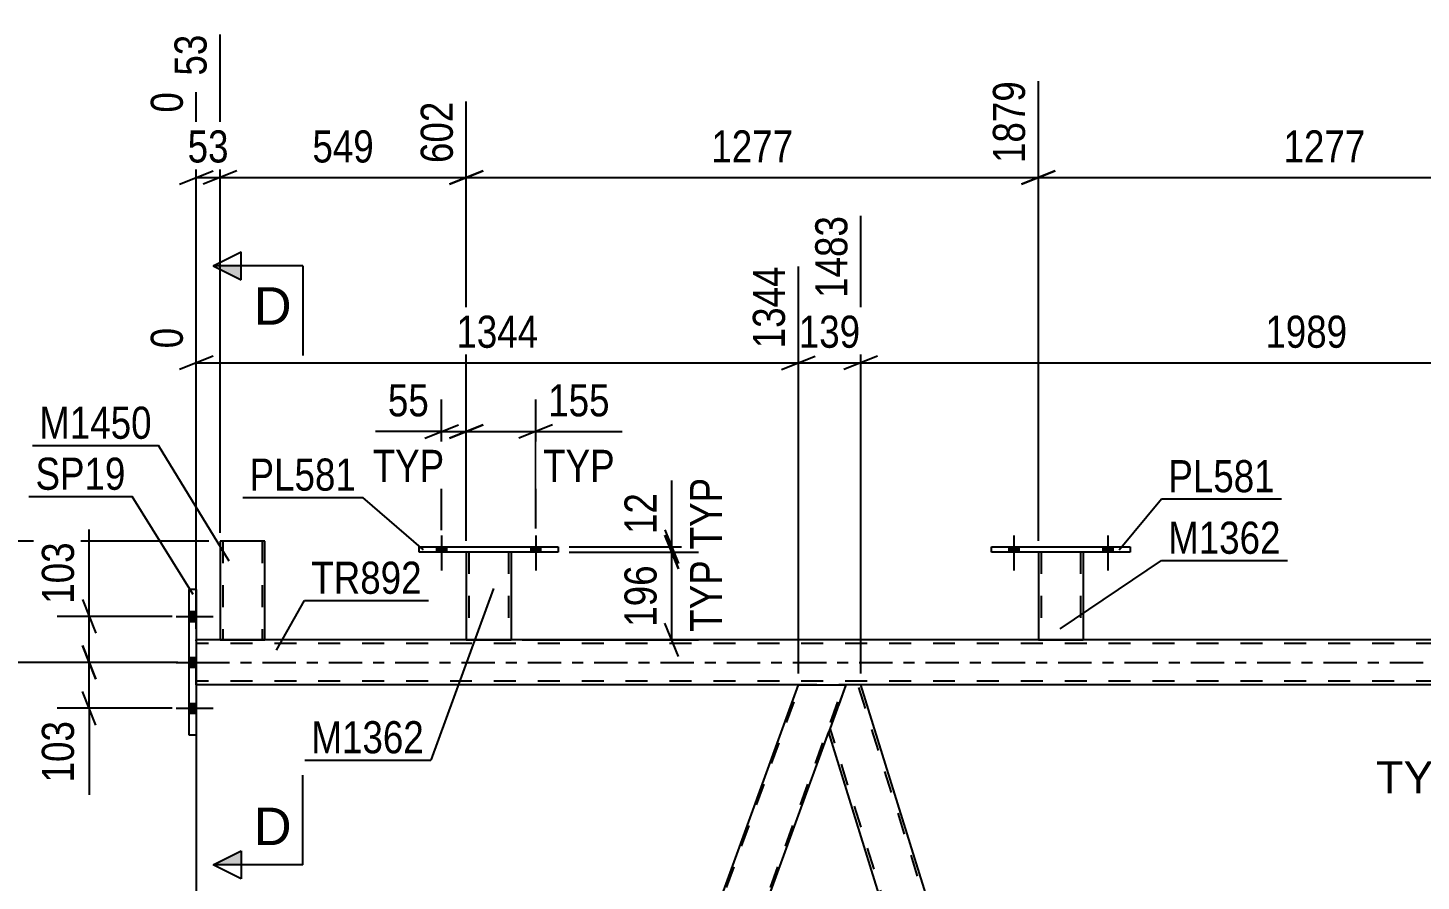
# Model space of a CAD drawing. Header units: millimetres. Extents: x 0 to 841, y 0 to 594.
# Drawn here: x 62.3 to 186.7, y 440.1 to 516.3 of the extents above; entities that cross this region are included whole.
import ezdxf

# ---------------------------------------------------------------- set-up
doc = ezdxf.new("R2010")
doc.units = ezdxf.units.MM
doc.linetypes.add('DXK_LINE_DOT2', pattern=[3.9198, 1.9599, -1.9599])
doc.linetypes.add('DXK_LINE_DOT3', pattern=[5.9187, 2.979, -0.9799, 0.9799, -0.9799])
doc.styles.add('Arial', font='ARIAL.TTF', dxfattribs={"height": 0.2})
doc.styles.add('Arial Narrow', font='ARIALN.TTF', dxfattribs={"height": 0.2})

# ---------------------------------------------------------------- blocks, each defined once
blk = doc.blocks.new('Part-318884981-3895 - 3854')
at = {"color": 2, "linetype": 'Continuous'}
for p, q in [((135.35, 457.66), (133.83, 453.47)), ((136.67, 457.66), (135.35, 457.66)), ((172.95, 341.27), (136.67, 457.66)), ((168.76, 341.27), (133.81, 453.41)), ((133.83, 453.47), (133.82, 453.46))]:
    blk.add_line(p, q, dxfattribs=at)
at = {"color": 7, "linetype": 'DXK_LINE_DOT2'}
for p, q in [((173.24, 339.54), (136.42, 457.66)), ((133.83, 453.47), (133.81, 453.41)), ((170.52, 336.44), (133.94, 453.79)), ((170.27, 336.44), (168.76, 341.27)), ((173.37, 339.91), (172.95, 341.27)), ((172.11, 336.44), (173.37, 339.91)), ((170.27, 336.44), (172.11, 336.44))]:
    blk.add_line(p, q, dxfattribs=at)
blk = doc.blocks.new('Part-318884981-4262 - 3854')
at = {"color": 7, "linetype": 'DXK_LINE_DOT2'}
for p, q in [((101.45, 469.51), (105.45, 469.51)), ((101.45, 469.5), (101.45, 469.51)), ((101.45, 469.51), (101.45, 469.5)), ((101.69, 469.51), (101.69, 461.67)), ((105.21, 469.51), (105.21, 461.67)), ((105.45, 469.51), (105.45, 469.5)), ((105.45, 469.5), (105.45, 469.51)), ((105.15, 461.67), (105.19, 461.67)), ((105.15, 461.67), (105.19, 461.67)), ((105.19, 461.67), (105.21, 461.67)), ((105.19, 461.67), (105.21, 461.67))]:
    blk.add_line(p, q, dxfattribs=at)
at = {"color": 2, "linetype": 'Continuous'}
for p, q in [((101.45, 469.5), (101.45, 461.67)), ((105.45, 469.5), (105.45, 461.67)), ((101.45, 461.67), (105.45, 461.67))]:
    blk.add_line(p, q, dxfattribs=at)
blk = doc.blocks.new('Part-318884981-3921 - 3854')
at = {"color": 2, "linetype": 'Continuous'}
for p, q in [((635.04, 461.66), (77.35, 461.66)), ((131.1, 457.66), (77.35, 457.66)), ((216.23, 457.66), (136.67, 457.66))]:
    blk.add_line(p, q, dxfattribs=at)
at = {"color": 7, "linetype": 'DXK_LINE_DOT2'}
for p, q in [((77.35, 457.66), (77.35, 461.66)), ((740.89, 461.34), (77.35, 461.34)), ((740.89, 457.98), (77.35, 457.98)), ((136.67, 457.66), (131.1, 457.66))]:
    blk.add_line(p, q, dxfattribs=at)
at = {"color": 7, "linetype": 'DXK_LINE_DOT3'}
blk.add_line((77.35, 459.66), (740.89, 459.66), dxfattribs=at)
blk = doc.blocks.new('Part-318884981-3938 - 3854')
at = {"color": 2, "linetype": 'Continuous'}
for p, q in [((86.98, 336.44), (131.1, 457.66)), ((131.1, 457.66), (135.35, 457.66)), ((91.23, 336.44), (133.82, 453.46))]:
    blk.add_line(p, q, dxfattribs=at)
at = {"color": 7, "linetype": 'DXK_LINE_DOT2'}
for p, q in [((87.15, 336.44), (131.27, 457.66)), ((91.06, 336.44), (135.18, 457.66)), ((135.35, 457.66), (133.82, 453.46)), ((86.98, 336.44), (91.23, 336.44))]:
    blk.add_line(p, q, dxfattribs=at)
blk = doc.blocks.new('Part-318884981-4022 - 3854')
at = {"color": 7, "linetype": 'DXK_LINE_DOT2'}
for p, q in [((172.28, 336.44), (216.4, 457.66)), ((176.2, 336.44), (220.32, 457.66)), ((220.49, 457.66), (218.96, 453.46)), ((172.11, 336.44), (173.87, 341.27)), ((176.37, 336.44), (178.12, 341.27)), ((176.37, 336.44), (172.11, 336.44))]:
    blk.add_line(p, q, dxfattribs=at)
at = {"color": 2, "linetype": 'Continuous'}
for p, q in [((173.87, 341.27), (216.23, 457.66)), ((216.23, 457.66), (220.49, 457.66)), ((178.12, 341.27), (218.96, 453.46))]:
    blk.add_line(p, q, dxfattribs=at)
blk = doc.blocks.new('Part-318884981-4257 - 3854')
at = {"color": 2, "linetype": 'Continuous'}
for p, q in [((148.33, 469.98), (160.73, 469.98)), ((148.33, 469.5), (148.33, 469.98)), ((160.73, 469.5), (148.33, 469.5)), ((160.73, 469.98), (160.73, 469.5))]:
    blk.add_line(p, q, dxfattribs=at)
blk = doc.blocks.new('Part-318884981-4041 - 3854')
at = {"color": 2, "linetype": 'Continuous'}
for p, q in [((77.35, 466.16), (76.71, 466.16)), ((76.71, 453.16), (76.71, 466.16)), ((77.35, 466.16), (77.35, 453.16)), ((77.35, 453.16), (76.71, 453.16))]:
    blk.add_line(p, q, dxfattribs=at)
blk = doc.blocks.new('Bolt-318884981-4113 - 3854')
at = {"linetype": 'Continuous'}
for points in [[(149.89, 469.5), (150.77, 469.5), (150.77, 469.98), (149.89, 469.98)], [(158.29, 469.5), (159.17, 469.5), (159.17, 469.98), (158.29, 469.98)]]:
    blk.add_hatch(color=1, dxfattribs=at).paths.add_polyline_path(points)
at = {"color": 1, "linetype": 'Continuous'}
for p, q in [((150.33, 470.98), (150.33, 467.86)), ((158.73, 470.98), (158.73, 467.86)), ((149.89, 469.98), (149.89, 469.5)), ((150.77, 469.98), (150.77, 469.5)), ((158.29, 469.98), (158.29, 469.5)), ((159.17, 469.98), (159.17, 469.5))]:
    blk.add_line(p, q, dxfattribs=at)
blk = doc.blocks.new('Bolt-318884981-4114 - 3854')
at = {"linetype": 'Continuous'}
for points in [[(149.89, 469.5), (150.77, 469.5), (150.77, 469.98), (149.89, 469.98)], [(158.29, 469.5), (159.17, 469.5), (159.17, 469.98), (158.29, 469.98)]]:
    blk.add_hatch(color=1, dxfattribs=at).paths.add_polyline_path(points)
at = {"color": 1, "linetype": 'Continuous'}
for p, q in [((150.33, 470.98), (150.33, 467.86)), ((158.73, 470.98), (158.73, 467.86)), ((149.89, 469.98), (149.89, 469.5)), ((150.77, 469.98), (150.77, 469.5)), ((158.29, 469.98), (158.29, 469.5)), ((159.17, 469.98), (159.17, 469.5))]:
    blk.add_line(p, q, dxfattribs=at)
blk = doc.blocks.new('Bolt-318884981-4115 - 3854')
at = {"linetype": 'Continuous'}
for points in [[(98.81, 469.5), (99.69, 469.5), (99.69, 469.98), (98.81, 469.98)], [(107.21, 469.5), (108.09, 469.5), (108.09, 469.98), (107.21, 469.98)]]:
    blk.add_hatch(color=1, dxfattribs=at).paths.add_polyline_path(points)
at = {"color": 1, "linetype": 'Continuous'}
for p, q in [((99.25, 470.98), (99.25, 467.86)), ((107.65, 470.98), (107.65, 467.86)), ((98.81, 469.98), (98.81, 469.5)), ((99.69, 469.98), (99.69, 469.5)), ((107.21, 469.98), (107.21, 469.5)), ((108.09, 469.98), (108.09, 469.5))]:
    blk.add_line(p, q, dxfattribs=at)
blk = doc.blocks.new('Bolt-318884981-4116 - 3854')
at = {"linetype": 'Continuous'}
for points in [[(98.81, 469.5), (99.69, 469.5), (99.69, 469.98), (98.81, 469.98)], [(107.21, 469.5), (108.09, 469.5), (108.09, 469.98), (107.21, 469.98)]]:
    blk.add_hatch(color=1, dxfattribs=at).paths.add_polyline_path(points)
at = {"color": 1, "linetype": 'Continuous'}
for p, q in [((99.25, 470.98), (99.25, 467.86)), ((107.65, 470.98), (107.65, 467.86)), ((98.81, 469.98), (98.81, 469.5)), ((99.69, 469.98), (99.69, 469.5)), ((107.21, 469.98), (107.21, 469.5)), ((108.09, 469.98), (108.09, 469.5))]:
    blk.add_line(p, q, dxfattribs=at)
blk = doc.blocks.new('Part-318884981-4126 - 3854')
at = {"color": 2, "linetype": 'Continuous'}
for p, q in [((83.47, 470.46), (79.47, 470.46)), ((79.47, 470.46), (79.47, 461.67)), ((83.47, 461.67), (83.47, 470.46)), ((79.47, 461.67), (83.47, 461.67))]:
    blk.add_line(p, q, dxfattribs=at)
at = {"color": 7, "linetype": 'DXK_LINE_DOT2'}
for p, q in [((79.71, 470.46), (79.71, 461.67)), ((83.16, 470.46), (83.17, 470.46)), ((83.17, 470.46), (83.21, 470.46)), ((83.21, 470.46), (83.23, 470.46)), ((83.23, 470.46), (83.23, 461.67)), ((83.21, 461.67), (83.17, 461.67)), ((83.21, 461.67), (83.17, 461.67)), ((83.23, 461.67), (83.21, 461.67)), ((83.21, 461.67), (83.23, 461.67))]:
    blk.add_line(p, q, dxfattribs=at)
blk = doc.blocks.new('Bolt-318884981-4183 - 3854')
at = {"linetype": 'Continuous'}
for points in [[(77.35, 463.32), (77.35, 464.2), (76.71, 464.2), (76.71, 463.32)], [(77.35, 463.32), (77.35, 464.2), (76.71, 464.2), (76.71, 463.32)], [(77.35, 463.32), (77.35, 464.2), (76.71, 464.2), (76.71, 463.32)], [(77.35, 459.22), (77.35, 460.1), (76.71, 460.1), (76.71, 459.22)], [(77.35, 459.22), (77.35, 460.1), (76.71, 460.1), (76.71, 459.22)], [(77.35, 455.12), (77.35, 456), (76.71, 456), (76.71, 455.12)], [(77.35, 455.12), (77.35, 456), (76.71, 456), (76.71, 455.12)], [(77.35, 455.12), (77.35, 456), (76.71, 456), (76.71, 455.12)]]:
    blk.add_hatch(color=1, dxfattribs=at).paths.add_polyline_path(points)
at = {"color": 1, "linetype": 'Continuous'}
for p, q in [((76.71, 464.2), (77.35, 464.2)), ((76.71, 464.2), (77.35, 464.2)), ((76.71, 464.2), (77.35, 464.2)), ((75.55, 463.76), (78.87, 463.76)), ((75.55, 463.76), (78.87, 463.76)), ((75.55, 463.76), (78.87, 463.76)), ((76.71, 463.32), (77.35, 463.32)), ((76.71, 463.32), (77.35, 463.32)), ((76.71, 463.32), (77.35, 463.32)), ((75.55, 459.66), (78.87, 459.66)), ((75.55, 459.66), (78.87, 459.66)), ((76.71, 460.1), (77.35, 460.1)), ((76.71, 460.1), (77.35, 460.1)), ((76.71, 459.22), (77.35, 459.22)), ((76.71, 459.22), (77.35, 459.22)), ((75.55, 455.56), (78.87, 455.56)), ((75.55, 455.56), (78.87, 455.56)), ((75.55, 455.56), (78.87, 455.56)), ((76.71, 456), (77.35, 456)), ((76.71, 456), (77.35, 456)), ((76.71, 456), (77.35, 456)), ((76.71, 455.12), (77.35, 455.12)), ((76.71, 455.12), (77.35, 455.12)), ((76.71, 455.12), (77.35, 455.12))]:
    blk.add_line(p, q, dxfattribs=at)
blk = doc.blocks.new('Part-318884981-4237 - 3854')
at = {"color": 2, "linetype": 'Continuous'}
for p, q in [((97.25, 469.98), (109.65, 469.98)), ((97.25, 469.5), (97.25, 469.98)), ((109.65, 469.5), (97.25, 469.5)), ((109.65, 469.98), (109.65, 469.5))]:
    blk.add_line(p, q, dxfattribs=at)
blk = doc.blocks.new('Part-318884981-4252 - 3854')
at = {"color": 7, "linetype": 'DXK_LINE_DOT2'}
for p, q in [((152.53, 469.51), (156.53, 469.51)), ((152.53, 469.5), (152.53, 469.51)), ((152.53, 469.51), (152.53, 469.5)), ((152.77, 469.51), (152.77, 461.67)), ((156.29, 469.51), (156.29, 461.67)), ((156.53, 469.51), (156.53, 469.5)), ((156.53, 469.5), (156.53, 469.51)), ((156.27, 461.67), (156.23, 461.67)), ((156.23, 461.67), (156.27, 461.67)), ((156.29, 461.67), (156.27, 461.67)), ((156.27, 461.67), (156.29, 461.67))]:
    blk.add_line(p, q, dxfattribs=at)
at = {"color": 2, "linetype": 'Continuous'}
for p, q in [((152.53, 469.5), (152.53, 461.67)), ((156.53, 469.5), (156.53, 461.67)), ((152.53, 461.67), (156.53, 461.67))]:
    blk.add_line(p, q, dxfattribs=at)
blk = doc.blocks.new('StraightDimension-318884981-5334 - 3854')
at = {"color": 7, "linetype": 'Continuous'}
for p, q in [((119.79, 469.98), (119.79, 475.89)), ((119.79, 469.98), (119.79, 475.89)), ((119.19, 471.48), (120.39, 468.48)), ((120.39, 468), (119.19, 471)), ((110.65, 469.98), (122.19, 469.98)), ((110.65, 469.5), (122.19, 469.5)), ((119.79, 469.5), (119.79, 469.98))]:
    blk.add_line(p, q, dxfattribs=at)
at = {"color": 0, "linetype": 'Continuous'}
blk.add_wipeout([(124.89, 476.73), (120.69, 476.73), (120.69, 469.14), (124.89, 469.14)], dxfattribs=at)
at = {"color": 0}
blk.add_wipeout([(119.04, 475.36), (114.84, 475.36), (114.84, 470.51), (119.04, 470.51)], dxfattribs=at)
at = {"color": 3, "linetype": 'Continuous', "style": 'Arial Narrow'}
blk.add_text('TYP', height=2.863, rotation=90.0002, dxfattribs=at).set_placement((124.29, 469.74))
at = {"color": 3, "style": 'Arial Narrow'}
blk.add_text('12', height=2.863, rotation=90.0002, dxfattribs=at).set_placement((118.44, 471.11))
blk = doc.blocks.new('StraightDimension-318884981-15079 - 3854')
at = {"color": 7, "linetype": 'Continuous'}
for p, q in [((79.47, 471.22), (79.47, 515.67)), ((101.45, 470.51), (101.45, 509.7)), ((80.97, 503.51), (77.97, 502.31)), ((79.47, 502.91), (101.45, 502.91)), ((99.95, 502.31), (102.95, 503.51))]:
    blk.add_line(p, q, dxfattribs=at)
at = {"color": 0}
blk.add_wipeout([(93.8, 503.66), (93.8, 507.86), (87.12, 507.86), (87.12, 503.66)], dxfattribs=at)
at = {"color": 3, "style": 'Arial Narrow'}
blk.add_text('549', height=2.863, dxfattribs=at).set_placement((87.72, 504.26))
at = {"color": 0, "linetype": 'Continuous'}
blk.add_wipeout([(100.85, 510.3), (96.65, 510.3), (96.65, 503.61), (100.85, 503.61)], dxfattribs=at)
at = {"color": 3, "linetype": 'Continuous', "style": 'Arial Narrow'}
blk.add_text('602', height=2.863, rotation=90.0002, dxfattribs=at).set_placement((100.25, 504.21))
blk = doc.blocks.new('StraightDimension-318884981-5085 - 3854')
at = {"color": 7, "linetype": 'Continuous'}
for p, q in [((67.18, 461.16), (68.38, 458.16)), ((75.21, 459.66), (64.93, 459.66)), ((67.78, 455.56), (67.78, 459.66)), ((68.38, 454.06), (67.18, 457.06)), ((75.21, 455.56), (64.93, 455.56)), ((67.78, 455.56), (67.78, 447.83)), ((67.78, 455.56), (67.78, 447.83))]:
    blk.add_line(p, q, dxfattribs=at)
at = {"color": 0}
blk.add_wipeout([(67.03, 455.04), (62.83, 455.04), (62.83, 448.35), (67.03, 448.35)], dxfattribs=at)
at = {"color": 3, "style": 'Arial Narrow'}
blk.add_text('103', height=2.863, rotation=90.0002, dxfattribs=at).set_placement((66.43, 448.95))
blk = doc.blocks.new('StraightDimension-318884981-5010 - 3854')
at = {"color": 7, "linetype": 'Continuous'}
for p, q in [((40.58, 458.16), (39.38, 461.16)), ((75.71, 459.66), (37.13, 459.66)), ((39.98, 333.8), (39.98, 459.66)), ((39.38, 335.3), (40.58, 332.3)), ((54.09, 333.8), (37.13, 333.8))]:
    blk.add_line(p, q, dxfattribs=at)
at = {"color": 0}
blk.add_wipeout([(39.23, 400.99), (35.03, 400.99), (35.03, 392.48), (39.23, 392.48)], dxfattribs=at)
at = {"color": 3, "style": 'Arial Narrow'}
blk.add_text('3147', height=2.863, rotation=90.0002, dxfattribs=at).set_placement((38.63, 393.08))
blk = doc.blocks.new('StraightDimension-318884981-15530 - 3854')
at = {"color": 7, "linetype": 'Continuous'}
for p, q in [((136.67, 458.66), (136.67, 499.49)), ((216.23, 458.66), (216.23, 494.99)), ((138.17, 486.98), (135.17, 485.78)), ((136.67, 486.38), (216.23, 486.38)), ((214.73, 485.78), (217.73, 486.98))]:
    blk.add_line(p, q, dxfattribs=at)
at = {"color": 0}
blk.add_wipeout([(180.71, 487.13), (180.71, 491.33), (172.19, 491.33), (172.19, 487.13)], dxfattribs=at)
at = {"color": 3, "style": 'Arial Narrow'}
blk.add_text('1989', height=2.863, dxfattribs=at).set_placement((172.79, 487.73))
at = {"color": 0, "linetype": 'Continuous'}
blk.add_wipeout([(215.63, 495.59), (211.43, 495.59), (211.43, 487.08), (215.63, 487.08)], dxfattribs=at)
at = {"color": 3, "linetype": 'Continuous', "style": 'Arial Narrow'}
blk.add_text('3472', height=2.863, rotation=90.0002, dxfattribs=at).set_placement((215.03, 487.68))
blk = doc.blocks.new('StraightDimension-318884981-5134 - 3854')
at = {"color": 7, "linetype": 'Continuous'}
blk.add_line((78.47, 470.46), (25.46, 470.46), dxfattribs=at)
blk = doc.blocks.new('StraightDimension-318884981-15077 - 3854')
at = {"color": 7, "linetype": 'Continuous'}
for p, q in [((152.53, 470.51), (152.53, 511.52)), ((203.61, 470.51), (203.61, 511.52)), ((154.03, 503.51), (151.03, 502.31)), ((152.53, 502.91), (203.61, 502.91)), ((202.11, 502.31), (205.11, 503.51))]:
    blk.add_line(p, q, dxfattribs=at)
at = {"color": 0}
blk.add_wipeout([(182.32, 503.66), (182.32, 507.86), (173.81, 507.86), (173.81, 503.66)], dxfattribs=at)
at = {"color": 3, "style": 'Arial Narrow'}
blk.add_text('1277', height=2.863, dxfattribs=at).set_placement((174.41, 504.26))
at = {"color": 0, "linetype": 'Continuous'}
blk.add_wipeout([(203.01, 512.12), (198.81, 512.12), (198.81, 503.61), (203.01, 503.61)], dxfattribs=at)
at = {"color": 3, "linetype": 'Continuous', "style": 'Arial Narrow'}
blk.add_text('3156', height=2.863, rotation=90.0002, dxfattribs=at).set_placement((202.41, 504.21))
blk = doc.blocks.new('StraightDimension-318884981-5015 - 3854')
at = {"color": 7, "linetype": 'Continuous'}
for p, q in [((77.35, 456.66), (77.35, 398.16)), ((55.73, 337.44), (55.73, 403.41)), ((57.23, 401.16), (54.23, 399.96)), ((55.73, 400.56), (77.35, 400.56)), ((75.85, 399.96), (78.85, 401.16))]:
    blk.add_line(p, q, dxfattribs=at)
at = {"color": 0}
blk.add_wipeout([(70.79, 401.31), (70.79, 405.51), (62.28, 405.51), (62.28, 401.31)], dxfattribs=at)
at = {"color": 3, "style": 'Arial Narrow'}
blk.add_text('1443', height=2.863, dxfattribs=at).set_placement((62.88, 401.91))
blk = doc.blocks.new('StraightDimension-318884981-15531 - 3854')
at = {"color": 7, "linetype": 'Continuous'}
for p, q in [((136.67, 458.66), (136.67, 499.49)), ((131.1, 458.66), (131.1, 494.99)), ((129.6, 485.78), (132.6, 486.98)), ((131.1, 486.38), (136.67, 486.38)), ((138.17, 486.98), (135.17, 485.78))]:
    blk.add_line(p, q, dxfattribs=at)
at = {"color": 0}
blk.add_wipeout([(137.23, 487.13), (137.23, 491.33), (130.54, 491.33), (130.54, 487.13)], dxfattribs=at)
at = {"color": 3, "style": 'Arial Narrow'}
blk.add_text('139', height=2.863, dxfattribs=at).set_placement((131.14, 487.73))
at = {"color": 0, "linetype": 'Continuous'}
blk.add_wipeout([(136.07, 500.09), (131.87, 500.09), (131.87, 491.58), (136.07, 491.58)], dxfattribs=at)
at = {"color": 3, "linetype": 'Continuous', "style": 'Arial Narrow'}
blk.add_text('1483', height=2.863, rotation=90.0002, dxfattribs=at).set_placement((135.47, 492.18))
blk = doc.blocks.new('StraightDimension-318884981-5075 - 3854')
at = {"color": 7, "linetype": 'Continuous'}
for p, q in [((67.78, 463.76), (67.78, 471.5)), ((67.78, 463.76), (67.78, 471.5)), ((67.18, 465.26), (68.38, 462.26)), ((75.21, 463.76), (64.93, 463.76)), ((67.78, 459.66), (67.78, 463.76)), ((68.38, 458.16), (67.18, 461.16)), ((75.21, 459.66), (64.93, 459.66))]:
    blk.add_line(p, q, dxfattribs=at)
at = {"color": 0}
blk.add_wipeout([(67.03, 470.97), (62.83, 470.97), (62.83, 464.29), (67.03, 464.29)], dxfattribs=at)
at = {"color": 3, "style": 'Arial Narrow'}
blk.add_text('103', height=2.863, rotation=90.0002, dxfattribs=at).set_placement((66.43, 464.89))
blk = doc.blocks.new('StraightDimension-318884981-5324 - 3854')
at = {"color": 7, "linetype": 'Continuous'}
for p, q in [((119.19, 471), (120.39, 468)), ((110.65, 469.5), (122.19, 469.5)), ((119.79, 461.67), (119.79, 469.5)), ((120.39, 460.17), (119.19, 463.17)), ((106.45, 461.67), (122.19, 461.67))]:
    blk.add_line(p, q, dxfattribs=at)
at = {"color": 0}
blk.add_wipeout([(119.04, 468.93), (114.84, 468.93), (114.84, 462.24), (119.04, 462.24)], dxfattribs=at)
at = {"color": 0, "linetype": 'Continuous'}
blk.add_wipeout([(124.89, 469.38), (120.69, 469.38), (120.69, 461.79), (124.89, 461.79)], dxfattribs=at)
at = {"color": 3, "style": 'Arial Narrow'}
blk.add_text('196', height=2.863, rotation=90.0002, dxfattribs=at).set_placement((118.44, 462.84))
at = {"color": 3, "linetype": 'Continuous', "style": 'Arial Narrow'}
blk.add_text('TYP', height=2.863, rotation=90.0002, dxfattribs=at).set_placement((124.29, 462.39))
blk = doc.blocks.new('StraightDimension-318884981-15078 - 3854')
at = {"color": 7, "linetype": 'Continuous'}
for p, q in [((152.53, 470.51), (152.53, 511.52)), ((101.45, 470.51), (101.45, 509.7)), ((102.95, 503.51), (99.95, 502.31)), ((101.45, 502.91), (152.53, 502.91)), ((151.03, 502.31), (154.03, 503.51))]:
    blk.add_line(p, q, dxfattribs=at)
at = {"color": 0}
blk.add_wipeout([(131.24, 503.66), (131.24, 507.86), (122.73, 507.86), (122.73, 503.66)], dxfattribs=at)
at = {"color": 3, "style": 'Arial Narrow'}
blk.add_text('1277', height=2.863, dxfattribs=at).set_placement((123.33, 504.26))
at = {"color": 0, "linetype": 'Continuous'}
blk.add_wipeout([(151.93, 512.12), (147.73, 512.12), (147.73, 503.61), (151.93, 503.61)], dxfattribs=at)
at = {"color": 3, "linetype": 'Continuous', "style": 'Arial Narrow'}
blk.add_text('1879', height=2.863, rotation=90.0002, dxfattribs=at).set_placement((151.33, 504.21))
blk = doc.blocks.new('StraightDimension-318884981-15080 - 3854')
at = {"color": 7, "linetype": 'Continuous'}
for p, q in [((79.47, 471.22), (79.47, 515.67)), ((77.35, 462.66), (77.35, 510.54)), ((75.85, 502.31), (78.85, 503.51)), ((77.35, 502.91), (79.47, 502.91)), ((80.97, 503.51), (77.97, 502.31))]:
    blk.add_line(p, q, dxfattribs=at)
at = {"color": 0, "linetype": 'Continuous'}
blk.add_wipeout([(78.87, 516.27), (74.67, 516.27), (74.67, 511.41), (78.87, 511.41)], dxfattribs=at)
at = {"color": 0}
blk.add_wipeout([(80.84, 503.66), (80.84, 507.86), (75.98, 507.86), (75.98, 503.66)], dxfattribs=at)
at = {"color": 3, "linetype": 'Continuous', "style": 'Arial Narrow'}
blk.add_text('53', height=2.863, rotation=90.0002, dxfattribs=at).set_placement((78.27, 512.01))
at = {"color": 3, "style": 'Arial Narrow'}
blk.add_text('53', height=2.863, dxfattribs=at).set_placement((76.58, 504.26))
at = {"color": 0, "linetype": 'Continuous'}
blk.add_wipeout([(76.75, 511.14), (72.55, 511.14), (72.55, 508.11), (76.75, 508.11)], dxfattribs=at)
at = {"color": 3, "linetype": 'Continuous', "style": 'Arial Narrow'}
blk.add_text('0', height=2.86, rotation=90.0002, dxfattribs=at).set_placement((76.15, 508.71))
blk = doc.blocks.new('StraightDimension-318884981-15532 - 3854')
at = {"color": 7, "linetype": 'Continuous'}
for p, q in [((131.1, 458.66), (131.1, 494.99)), ((77.35, 462.67), (77.35, 489.51)), ((78.85, 486.98), (75.85, 485.78)), ((77.35, 486.38), (131.1, 486.38)), ((129.6, 485.78), (132.6, 486.98))]:
    blk.add_line(p, q, dxfattribs=at)
at = {"color": 0}
blk.add_wipeout([(108.48, 487.13), (108.48, 491.33), (99.97, 491.33), (99.97, 487.13)], dxfattribs=at)
at = {"color": 3, "style": 'Arial Narrow'}
blk.add_text('1344', height=2.863, dxfattribs=at).set_placement((100.57, 487.73))
at = {"color": 0, "linetype": 'Continuous'}
for points in [[(130.5, 495.59), (126.3, 495.59), (126.3, 487.08), (130.5, 487.08)], [(76.75, 490.11), (72.55, 490.11), (72.55, 487.08), (76.75, 487.08)]]:
    blk.add_wipeout(points, dxfattribs=at)
at = {"color": 3, "linetype": 'Continuous', "style": 'Arial Narrow'}
for s, height, p in [('1344', 2.863, (129.9, 487.68)), ('0', 2.86, (76.15, 487.68))]:
    blk.add_text(s, height=height, rotation=90.0002, dxfattribs=at).set_placement(p)
blk = doc.blocks.new('StraightDimension-318884981-16576 - 3854')
at = {"color": 7, "linetype": 'Continuous'}
for p, q in [((101.45, 470.5), (101.45, 483.11)), ((107.65, 471.61), (107.65, 483.11)), ((99.95, 479.66), (102.95, 480.86)), ((101.45, 480.26), (107.65, 480.26)), ((109.15, 480.86), (106.15, 479.66)), ((107.65, 480.26), (115.38, 480.26)), ((107.65, 480.26), (115.38, 480.26))]:
    blk.add_line(p, q, dxfattribs=at)
at = {"color": 0}
blk.add_wipeout([(114.86, 481.01), (114.86, 485.21), (108.17, 485.21), (108.17, 481.01)], dxfattribs=at)
at = {"color": 0, "linetype": 'Continuous'}
blk.add_wipeout([(115.31, 475.16), (115.31, 479.36), (107.72, 479.36), (107.72, 475.16)], dxfattribs=at)
at = {"color": 3, "style": 'Arial Narrow'}
blk.add_text('155', height=2.863, dxfattribs=at).set_placement((108.77, 481.61))
at = {"color": 3, "linetype": 'Continuous', "style": 'Arial Narrow'}
blk.add_text('TYP', height=2.863, dxfattribs=at).set_placement((108.32, 475.76))
blk = doc.blocks.new('StraightDimension-318884981-16577 - 3854')
at = {"color": 7, "linetype": 'Continuous'}
for p, q in [((99.25, 471.46), (99.25, 483.11)), ((101.45, 470.5), (101.45, 483.11)), ((99.25, 480.26), (93.34, 480.26)), ((99.25, 480.26), (93.34, 480.26)), ((97.75, 479.66), (100.75, 480.86)), ((99.25, 480.26), (101.45, 480.26)), ((102.95, 480.86), (99.95, 479.66))]:
    blk.add_line(p, q, dxfattribs=at)
at = {"color": 0}
blk.add_wipeout([(98.72, 481.01), (98.72, 485.21), (93.86, 485.21), (93.86, 481.01)], dxfattribs=at)
at = {"color": 0, "linetype": 'Continuous'}
blk.add_wipeout([(100.09, 475.16), (100.09, 479.36), (92.5, 479.36), (92.5, 475.16)], dxfattribs=at)
at = {"color": 3, "style": 'Arial Narrow'}
blk.add_text('55', height=2.863, dxfattribs=at).set_placement((94.46, 481.61))
at = {"color": 3, "linetype": 'Continuous', "style": 'Arial Narrow'}
blk.add_text('TYP', height=2.863, dxfattribs=at).set_placement((93.1, 475.76))
blk = doc.blocks.new('Mark-318884981-3917 - 3854')
at = {"color": 0}
blk.add_wipeout([(97.49, 465.78), (97.49, 468.78), (87.62, 468.78), (87.62, 465.78)], dxfattribs=at)
blk.add_wipeout([(97.49, 465.78), (97.49, 468.78), (87.62, 468.78), (87.62, 465.78)], dxfattribs=at)
at = {"color": 30, "linetype": 'Continuous'}
for p, q in [((84.5, 460.75), (87.02, 465.18)), ((87.02, 465.18), (98.09, 465.18))]:
    blk.add_line(p, q, dxfattribs=at)
at = {"color": 3, "style": 'Arial Narrow'}
blk.add_text('TR892', height=2.863, dxfattribs=at).set_placement((87.62, 465.78))
blk = doc.blocks.new('Mark-318884981-4233 - 3854')
at = {"color": 0}
blk.add_wipeout([(91.61, 474.98), (91.61, 477.98), (82.11, 477.98), (82.11, 474.98)], dxfattribs=at)
blk.add_wipeout([(91.61, 474.98), (91.61, 477.98), (82.11, 477.98), (82.11, 474.98)], dxfattribs=at)
at = {"color": 30, "linetype": 'Continuous'}
for p in [(81.51, 474.38), (97.63, 469.71)]:
    blk.add_line(p, (92.21, 474.38), dxfattribs=at)
at = {"color": 3, "style": 'Arial Narrow'}
blk.add_text('PL581', height=2.863, dxfattribs=at).set_placement((82.11, 474.98))
blk = doc.blocks.new('Mark-318884981-4037 - 3854')
at = {"color": 0}
blk.add_wipeout([(71.04, 475.06), (71.04, 478.06), (63, 478.06), (63, 475.06)], dxfattribs=at)
blk.add_wipeout([(71.04, 475.06), (71.04, 478.06), (63, 478.06), (63, 475.06)], dxfattribs=at)
at = {"color": 30, "linetype": 'Continuous'}
for p in [(62.4, 474.46), (77.07, 465.72)]:
    blk.add_line(p, (71.64, 474.46), dxfattribs=at)
at = {"color": 3, "style": 'Arial Narrow'}
blk.add_text('SP19', height=2.863, dxfattribs=at).set_placement((63, 475.06))
blk = doc.blocks.new('Mark-318884981-4122 - 3854')
at = {"color": 0}
blk.add_wipeout([(73.38, 479.61), (73.38, 482.61), (63.33, 482.61), (63.33, 479.61)], dxfattribs=at)
blk.add_wipeout([(73.38, 479.61), (73.38, 482.61), (63.33, 482.61), (63.33, 479.61)], dxfattribs=at)
at = {"color": 30, "linetype": 'Continuous'}
for p in [(62.73, 479.01), (80.28, 468.69)]:
    blk.add_line(p, (73.98, 479.01), dxfattribs=at)
at = {"color": 3, "style": 'Arial Narrow'}
blk.add_text('M1450', height=2.863, dxfattribs=at).set_placement((63.33, 479.61))
blk = doc.blocks.new('Mark-318884981-4248 - 3854')
at = {"color": 0}
blk.add_wipeout([(174.16, 469.35), (174.16, 472.35), (164.11, 472.35), (164.11, 469.35)], dxfattribs=at)
blk.add_wipeout([(174.16, 469.35), (174.16, 472.35), (164.11, 472.35), (164.11, 469.35)], dxfattribs=at)
at = {"color": 30, "linetype": 'Continuous'}
for p, q in [((154.48, 462.65), (163.51, 468.75)), ((163.51, 468.75), (174.76, 468.75))]:
    blk.add_line(p, q, dxfattribs=at)
at = {"color": 3, "style": 'Arial Narrow'}
blk.add_text('M1362', height=2.863, dxfattribs=at).set_placement((164.11, 469.35))
blk = doc.blocks.new('Mark-318884981-4253 - 3854')
at = {"color": 0}
blk.add_wipeout([(173.63, 474.84), (173.63, 477.84), (164.13, 477.84), (164.13, 474.84)], dxfattribs=at)
blk.add_wipeout([(173.63, 474.84), (173.63, 477.84), (164.13, 477.84), (164.13, 474.84)], dxfattribs=at)
at = {"color": 30, "linetype": 'Continuous'}
for p, q in [((159.75, 469.69), (163.53, 474.24)), ((163.53, 474.24), (174.23, 474.24))]:
    blk.add_line(p, q, dxfattribs=at)
at = {"color": 3, "style": 'Arial Narrow'}
blk.add_text('PL581', height=2.863, dxfattribs=at).set_placement((164.13, 474.84))
blk = doc.blocks.new('Mark-318884981-4258 - 3854')
at = {"color": 0}
blk.add_wipeout([(97.68, 451.55), (97.68, 454.55), (87.63, 454.55), (87.63, 451.55)], dxfattribs=at)
blk.add_wipeout([(97.68, 451.55), (97.68, 454.55), (87.63, 454.55), (87.63, 451.55)], dxfattribs=at)
at = {"color": 30, "linetype": 'Continuous'}
for p in [(103.89, 466.24), (87.03, 450.95)]:
    blk.add_line(p, (98.28, 450.95), dxfattribs=at)
at = {"color": 3, "style": 'Arial Narrow'}
blk.add_text('M1362', height=2.863, dxfattribs=at).set_placement((87.63, 451.55))
blk = doc.blocks.new('SectionMark-318884981-5484 - 3854')
at = {"linetype": 'Continuous'}
for points in [[(81.36, 495.04), (81.36, 493.79), (78.86, 495.04)], [(81.36, 442.86), (81.36, 441.61), (78.86, 441.61)]]:
    blk.add_hatch(color=6, dxfattribs=at).paths.add_polyline_path(points)
at = {"color": 6, "linetype": 'Continuous'}
for p, q in [((78.86, 495.04), (81.36, 496.29)), ((81.36, 493.79), (81.36, 496.29)), ((86.86, 495.04), (78.86, 495.04)), ((78.86, 495.04), (81.36, 493.79)), ((86.86, 495.04), (86.86, 487.04)), ((86.86, 441.61), (86.86, 449.61)), ((78.86, 441.61), (81.36, 442.86)), ((81.36, 442.86), (81.36, 440.36)), ((86.86, 441.61), (78.86, 441.61)), ((81.36, 440.36), (78.86, 441.61))]:
    blk.add_line(p, q, dxfattribs=at)
at = {"color": 0, "linetype": 'Continuous'}
for points in [[(85.86, 489.79), (85.86, 493.29), (82.49, 493.29), (82.49, 489.79)], [(85.86, 443.36), (85.86, 446.86), (82.49, 446.86), (82.49, 443.36)]]:
    blk.add_wipeout(points, dxfattribs=at)
at = {"color": 3, "linetype": 'Continuous', "style": 'Arial'}
for p in [(82.49, 489.79), (82.49, 443.36)]:
    blk.add_text('D', height=3.34, dxfattribs=at).set_placement(p)
blk = doc.blocks.new('WeldMark-318884981-5506 - 3854')
at = {"linetype": 'Continuous'}
blk.add_hatch(color=30, dxfattribs=at).paths.add_polyline_path([(214.29, 456.29), (217.06, 457.66), (215.26, 455.15)])
at = {"color": 30, "linetype": 'Continuous'}
for p in [(217.06, 457.66), (194.35, 448.88)]:
    blk.add_line(p, (206.77, 448.88), dxfattribs=at)
at = {"color": 3, "linetype": 'Continuous'}
for p, q in [((194.35, 448.88), (190.06, 453.17)), ((194.35, 448.88), (190.06, 444.6)), ((199.53, 448.88), (203.82, 448.88)), ((203.82, 448.88), (199.53, 444.6)), ((199.53, 444.6), (199.53, 448.88))]:
    blk.add_line(p, q, dxfattribs=at)
for start, end in [(90, 270), (270, 90)]:
    blk.add_arc((206.77, 448.88), 1.5, start, end, dxfattribs=at)
at = {"color": 0}
blk.add_wipeout([(198.87, 444.78), (198.87, 448.18), (196.25, 448.18), (196.25, 444.78)], dxfattribs=at)
at = {"color": 3, "style": 'Arial'}
blk.add_text('6', height=2.87, dxfattribs=at).set_placement((196.45, 444.98))
at = {"color": 0, "linetype": 'Continuous'}
blk.add_wipeout([(190.45, 447.98), (190.45, 450.98), (182.67, 450.98), (182.67, 447.98)], dxfattribs=at)
blk.add_wipeout([(190.45, 447.98), (190.45, 450.98), (182.67, 450.98), (182.67, 447.98)], dxfattribs=at)
at = {"color": 3, "linetype": 'Continuous', "style": 'Arial'}
blk.add_text('TYP', height=2.865, dxfattribs=at).set_placement((182.67, 447.98))

msp = doc.modelspace()

# ---------------------------------------------------------------- block references
for name in ['StraightDimension-318884981-5334 - 3854', 'Part-318884981-4126 - 3854', 'Bolt-318884981-4115 - 3854', 'Bolt-318884981-4116 - 3854', 'Bolt-318884981-4113 - 3854', 'Bolt-318884981-4114 - 3854', 'Part-318884981-4237 - 3854', 'Part-318884981-4262 - 3854', 'Part-318884981-4257 - 3854', 'Part-318884981-4252 - 3854', 'Part-318884981-4041 - 3854', 'Bolt-318884981-4183 - 3854', 'Part-318884981-3921 - 3854', 'Part-318884981-3938 - 3854', 'Part-318884981-3895 - 3854', 'Part-318884981-4022 - 3854']:
    msp.add_blockref(name, (0, 0))

# ---------------------------------------------------------------- next in the draw order: block references
for name in ['StraightDimension-318884981-15079 - 3854', 'StraightDimension-318884981-15530 - 3854', 'StraightDimension-318884981-5085 - 3854', 'WeldMark-318884981-5506 - 3854']:
    msp.add_blockref(name, (0, 0))

# ---------------------------------------------------------------- next in the draw order: block references
msp.add_blockref('StraightDimension-318884981-5010 - 3854', (0, 0))

# ---------------------------------------------------------------- next in the draw order: block references
msp.add_blockref('StraightDimension-318884981-5134 - 3854', (0, 0))

# ---------------------------------------------------------------- next in the draw order: block references
for name in ['StraightDimension-318884981-15077 - 3854', 'StraightDimension-318884981-15531 - 3854', 'StraightDimension-318884981-5075 - 3854', 'StraightDimension-318884981-5324 - 3854', 'StraightDimension-318884981-5015 - 3854']:
    msp.add_blockref(name, (0, 0))

# ---------------------------------------------------------------- next in the draw order: block references
for name in ['StraightDimension-318884981-15080 - 3854', 'StraightDimension-318884981-15078 - 3854']:
    msp.add_blockref(name, (0, 0))

# ---------------------------------------------------------------- next in the draw order: block references
for name in ['StraightDimension-318884981-15532 - 3854', 'Mark-318884981-4248 - 3854']:
    msp.add_blockref(name, (0, 0))

# ---------------------------------------------------------------- next in the draw order: block references
for name in ['StraightDimension-318884981-16576 - 3854', 'Mark-318884981-4037 - 3854', 'Mark-318884981-4253 - 3854', 'Mark-318884981-3917 - 3854']:
    msp.add_blockref(name, (0, 0))

# ---------------------------------------------------------------- next in the draw order: block references
for name in ['StraightDimension-318884981-16577 - 3854', 'Mark-318884981-4122 - 3854', 'Mark-318884981-4258 - 3854']:
    msp.add_blockref(name, (0, 0))

# ---------------------------------------------------------------- next in the draw order: block references
msp.add_blockref('Mark-318884981-4233 - 3854', (0, 0))

# ---------------------------------------------------------------- next in the draw order: block references
msp.add_blockref('SectionMark-318884981-5484 - 3854', (0, 0))

doc.saveas('drawing.dxf')
